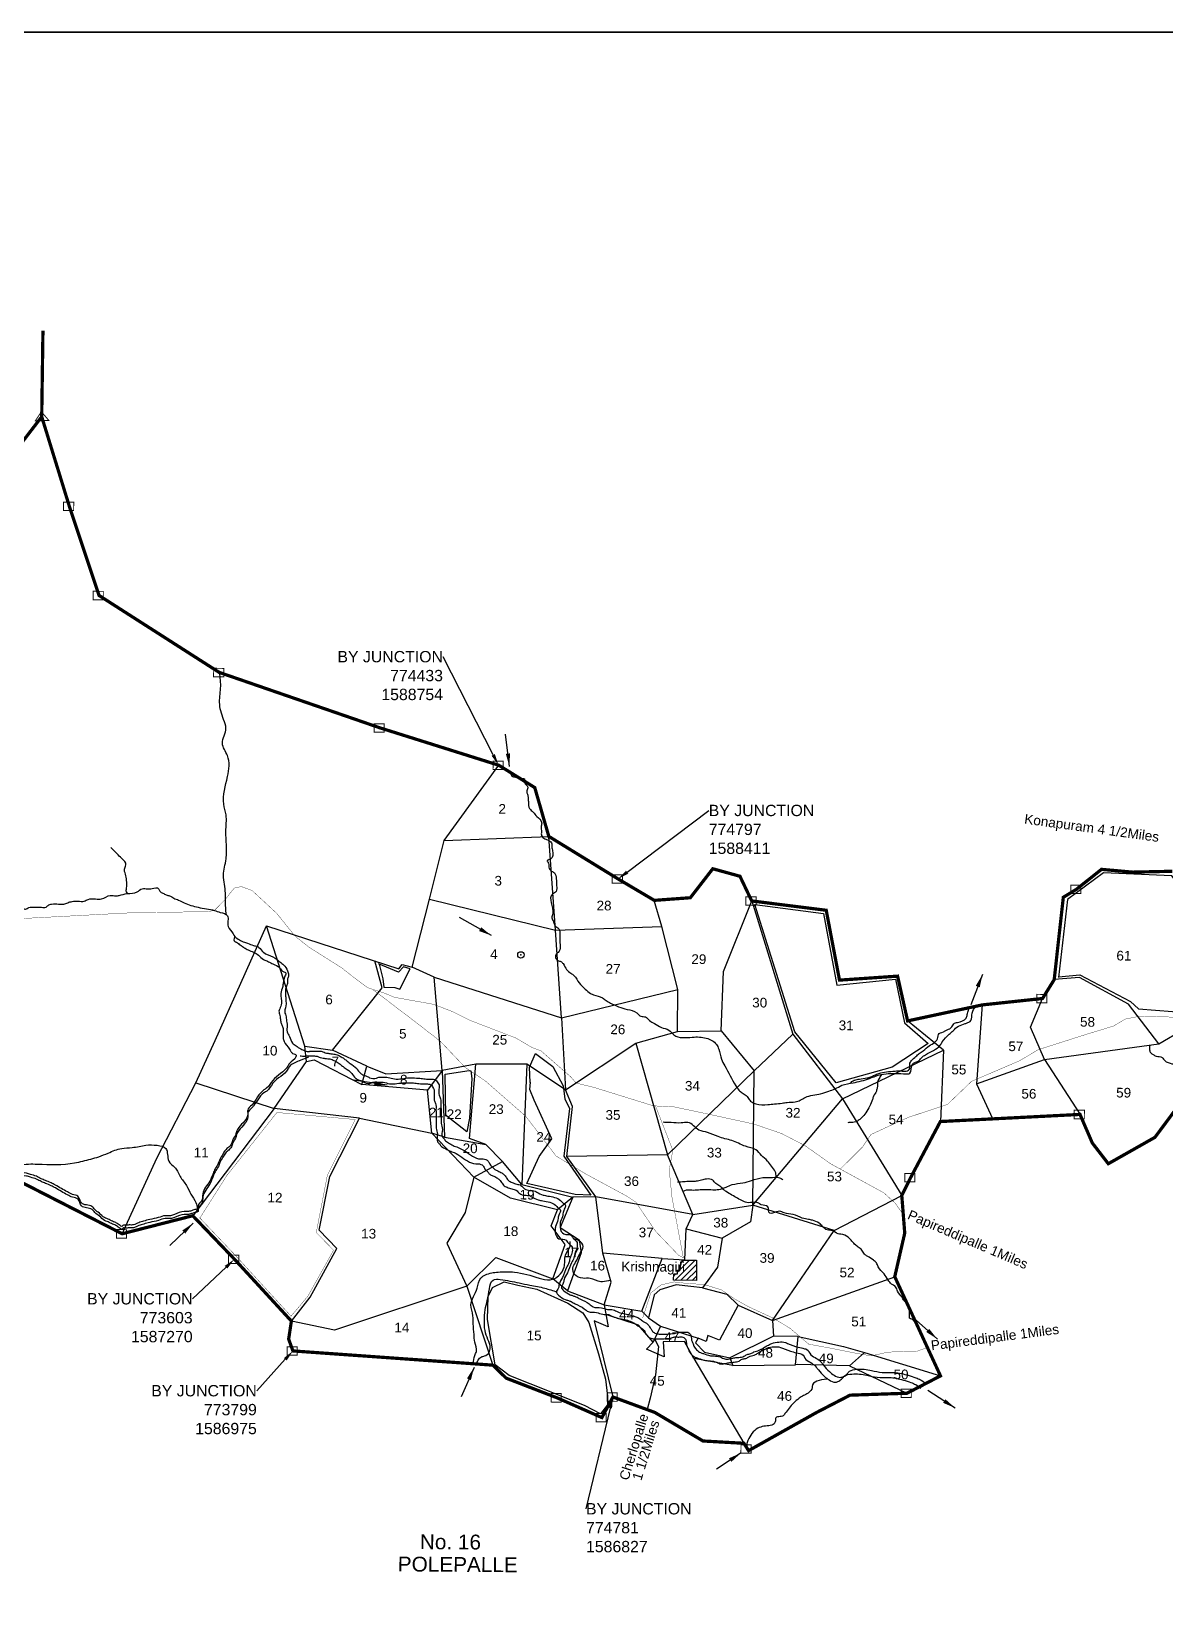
# Model space of a CAD drawing. Header units: feet. Extents: x 771226 to 784782, y 1581874 to 1591734.
# Drawn here: x 772991 to 776492, y 1586203 to 1591058 of the extents above; entities that cross this region are included whole.
import ezdxf
from ezdxf import colors
from ezdxf.entities.mleader import LeaderData, LeaderLine
from ezdxf.enums import TextEntityAlignment as Align
from ezdxf.math import Vec2, Vec3

# ---------------------------------------------------------------- set-up
doc = ezdxf.new("R2010")
doc.units = ezdxf.units.FT
doc.header["$LTSCALE"] = 15
doc.header["$MEASUREMENT"] = 0
doc.header["$PDMODE"] = 32
doc.header["$PDSIZE"] = 20
doc.linetypes.add('HIDDEN2', pattern=[0.1875, 0.125, -0.0625])
for name, color, linetype in [('CRDS STONES', 7, 'Continuous'), ('DIMENSION', 1, 'Continuous'), ('HILL', 17, 'Continuous'), ('PLOT', 7, 'Continuous'), ('PLOT NO', 7, 'Continuous'), ('ROADS', 6, 'Continuous'), ('TANKS-STREAM', 4, 'Continuous'), ('VILLAGE', 30, 'Continuous'), ('VILLAGE BOUNDRY', 5, 'HIDDEN2'), ('VILLAGE STONES', 240, 'Continuous')]:
    doc.layers.add(name, color=color, linetype=linetype)
doc.styles.get("Standard").update_dxf_attribs({"font": 'arial.ttf'})
doc.linetypes.add('DOTS', pattern='A,1e-06,-3,["●",Standard,S=3,R=0,X=-1.25,Y=-1.25],-3', length=6.000001)
doc.dimstyles.get("Standard").update_dxf_attribs({"dimtxt": 0.18, "dimasz": 40, "dimexe": 0.18, "dimexo": 0.0625, "dimgap": 0.09, "dimtad": 0, "dimtih": 1, "dimtoh": 1, "dimdec": 4, "dimzin": 0, "dimdsep": 46, "dimtxsty": 'Standard', "dimcen": 0.09, "dimadec": 0, "dimazin": 0, "dimtfac": 1, "dimtdec": 4, "dimtofl": 0, "dimtmove": 0, "dimatfit": 3, "dimfxl": 1, "dimtolj": 1, "dimtzin": 0, "dimarcsym": 0})

msp = doc.modelspace()

# ---------------------------------------------------------------- hatches: boundary and pattern name
at = {"layer": 'VILLAGE', "lineweight": -3}
h = msp.add_hatch(dxfattribs=at)
h.set_pattern_fill('ANSI31', color=256, scale=99.334855, angle=-0.3999)
h.set_pattern_definition([(44.6000939, (-5922.772, 16164.75), (-8.71854842, 8.84111117), [])])
h.paths.add_polyline_path([(774995.2, 1587239.5), (774993.5, 1587239.5), (774993.5, 1587234.7), (774985.3, 1587234.8), (774985.3, 1587223.3), (774974.5, 1587223.4), (774973.6, 1587203.9), (775044.1, 1587203.4), (775044.5, 1587265.5), (774999.8, 1587265.8), (774999.8, 1587260.6), (774995.3, 1587260.6)])

# ---------------------------------------------------------------- linework, layer by layer
msp.add_point((774502, 1588208))
at = {"layer": 'DIMENSION', "lineweight": -3}
msp.add_lwpolyline([(774914.8, 1587022.9), (774927, 1586999.3), (774917.4, 1586911.8), (774901.1, 1586840.1), (774892.2, 1586804.4)], dxfattribs=at)
at = {"layer": 'HILL', "lineweight": -3}
for points in [[(776162.4, 1588140.3), (776227.4, 1588146.2), (776384, 1588064.2), (776408.7, 1588041.2), (776619.1, 1588025.3), (776659.7, 1588156.1), (776535.4, 1588143.3), (776536.7, 1588342.5), (776541.2, 1588414.3), (776511.4, 1588452.2), (776300.7, 1588461.3), (776189.4, 1588379.2), (776162.1, 1588138.7)], [(775475.4, 1587813), (775347.4, 1587970.8), (775223.8, 1588363.7), (775436.2, 1588335.8), (775477.4, 1588114.9), (775658.2, 1588133.1), (775686, 1587998.5), (775759.4, 1587934.1), (775648.2, 1587861.2), (775475.4, 1587813)], [(774064.4, 1588179), (774075.4, 1588134.1), (774078.7, 1588108.7), (774112.3, 1588107.3), (774128.3, 1588102.3), (774159.9, 1588164.9), (774139.2, 1588170.9), (774124.2, 1588154.7), (774062.6, 1588180.2)], [(774531, 1587814), (774528.4, 1587861.5), (774546.5, 1587904.2), (774600.4, 1587863.4), (774632.1, 1587803.8), (774637.8, 1587763.9), (774651.9, 1587733.5), (774634.8, 1587587.1), (774717.9, 1587466.7), (774669.7, 1587468.9), (774520.6, 1587502), (774558.1, 1587585.5), (774597.9, 1587640.3), (774542.6, 1587760.1), (774529.6, 1587792.4), (774531.1, 1587815.5)], [(774270, 1587710), (774268.4, 1587840), (774342.5, 1587850.9), (774347.8, 1587850.2), (774350.1, 1587826.5), (774342.7, 1587704.1), (774334.6, 1587662), (774268.4, 1587714.1)], [(774465.7, 1586909.9), (774422.2, 1586943.2), (774398.6, 1587083), (774401.2, 1587153.8), (774414.2, 1587181.9), (774450, 1587198.6), (774492.6, 1587188.2), (774551.1, 1587176.7), (774646.8, 1587133.3), (774693.5, 1587103.2), (774711.9, 1587073.3), (774741.1, 1586976.6), (774763.4, 1586898.8), (774768.9, 1586845.9), (774768.8, 1586819.4), (774747.8, 1586791.8), (774697.9, 1586817.2), (774530.1, 1586883.8), (774465.8, 1586909.8)]]:
    msp.add_lwpolyline(points, dxfattribs=at)
at = {"layer": 'PLOT', "lineweight": -3}
for points in [[(773270.7, 1587347.3), (773377.9, 1587581), (773498.3, 1587813), (773557.5, 1587944.3), (773716.4, 1588297.4), (774124.6, 1588164.9), (774135.2, 1588178.3), (774165.9, 1588170.6), (774219.2, 1588380.4), (774265.3, 1588560.9), (774433.7, 1588793.4)], [(774219.2, 1588380.4), (774609.1, 1588283.9), (774588.1, 1588573.8)], [(774265.3, 1588560.9), (774588.1, 1588573.8)], [(774609.1, 1588283.9), (774937, 1588295.4), (774913.8, 1588376.4)], [(775120.8, 1587973.8), (775127, 1588156.6), (775214.6, 1588374.6)], [(775214.6, 1588374.6), (775341.1, 1587963.2)], [(773498.3, 1587813), (773739.8, 1587733.5), (773839.5, 1587879.3), (773834.6, 1587926.6), (773716.4, 1588297.4)], [(774234.4, 1588139.7), (774626.9, 1588014.1), (774609.1, 1588283.9)], [(774626.9, 1588014.1), (774986, 1588100.8), (774937, 1588295.4)], [(773834.6, 1587926.6), (773920.1, 1587913.9), (774073.1, 1588106.9), (774051.1, 1588189.4)], [(774259, 1587850.9), (774234.4, 1588139.7), (774165.9, 1588170.6)], [(776119, 1587885.1), (776471.7, 1587933.7), (776378.2, 1588056.5), (776226.6, 1588138.7), (776148.6, 1588131.7)], [(774985.8, 1587971.8), (774986, 1588100.8)], [(775908.5, 1587810.6), (776119, 1587885.1), (776075.5, 1587985.4), (776112.6, 1588073.5)], [(775926.5, 1588053.7), (775908.5, 1587810.6), (775958.6, 1587702.8)], [(774626.9, 1588014.1), (774639.5, 1587791.3), (774519.9, 1587870.4), (774363, 1587870.8)], [(775806.9, 1587914.2), (775696, 1588004.3)], [(776471.7, 1587933.7), (776625.6, 1588024.3), (776548, 1587763.6), (776716.2, 1587817.2), (776745.5, 1587874.7), (776981.5, 1587777.9), (776783, 1587639)], [(774639.5, 1587791.3), (774857.1, 1587936), (774954.6, 1587591)], [(774857.1, 1587936), (774985.8, 1587971.8), (775120.8, 1587973.8), (775221.9, 1587849.8)], [(775221.9, 1587849.8), (775341.1, 1587963.2), (775495.4, 1587763.5)], [(773839.5, 1587879.3), (773863.3, 1587884.5), (774011.1, 1587807.7), (774026.6, 1587864.7), (773920.1, 1587913.9)], [(775495.4, 1587763.5), (775806.9, 1587914.2), (775797.1, 1587693.7)], [(776119, 1587885.1), (776228.3, 1587715.7)], [(774026.6, 1587864.7), (774084.7, 1587841), (774259, 1587850.9), (774214, 1587790.2), (774011.1, 1587807.7)], [(774259, 1587850.9), (774265.9, 1587645.9), (774227.3, 1587657.5)], [(774265.9, 1587645.9), (774394, 1587622.4), (774343.1, 1587641.7), (774363, 1587870.8), (774259, 1587850.9)], [(774519.9, 1587870.4), (774505.1, 1587499.6), (774444.7, 1587570.2), (774394, 1587622.4)], [(775218.4, 1587435.6), (775221.9, 1587849.8), (774954.6, 1587591)], [(774003.4, 1587704), (774227.3, 1587657.5), (774214, 1587790.2)], [(774733.5, 1587461.4), (774644.1, 1587585.3), (774660.8, 1587740), (774639.5, 1587791.3)], [(775218.4, 1587435.6), (775495.4, 1587763.5), (775678, 1587465.5)], [(773739.8, 1587733.5), (773488.7, 1587403)], [(773793.2, 1587077.8), (773851.4, 1587152.1), (773933.1, 1587301.5), (773878.6, 1587358.2), (773912.4, 1587524.1), (774003.4, 1587704), (773739.8, 1587733.5)], [(774227.3, 1587657.5), (774356.8, 1587522.4), (774444.7, 1587570.2)], [(775032.7, 1587407.2), (774954.6, 1587591), (774644.1, 1587585.3)], [(774356.8, 1587522.4), (774330.3, 1587412.7), (774273.5, 1587318.7), (774334.5, 1587185.1), (773926.7, 1587050), (773793.2, 1587077.8)], [(774334.5, 1587185.1), (774424.6, 1587274.3), (774600.3, 1587208.1), (774639.1, 1587313.8), (774595.7, 1587371.8), (774614.9, 1587420.7), (774469.9, 1587457.3), (774363.7, 1587517.7), (774356.8, 1587522.4)], [(774505.1, 1587499.6), (774662.1, 1587460.7), (774614.9, 1587420.7)], [(774662.1, 1587460.7), (774623.4, 1587366.7), (774682, 1587328.6), (774687.9, 1587288.1), (774645.6, 1587171.4), (774600.3, 1587208.1)], [(774645.6, 1587171.4), (774759.2, 1587127.9), (774780.8, 1587198.4), (774755.4, 1587287.8), (774733.5, 1587461.4), (774662.1, 1587460.7)], [(775032.7, 1587407.2), (774733.5, 1587461.4)], [(775279.1, 1587079.9), (775468.7, 1587357.3), (775678, 1587465.5)], [(775012.7, 1587362.2), (775032.7, 1587407.2), (775218.4, 1587435.6)], [(775468.7, 1587357.3), (775218.4, 1587435.6), (775210.6, 1587384.6), (775123.1, 1587334.2)], [(774937.8, 1587270.7), (775008.4, 1587267), (775012.7, 1587362.2), (775123.1, 1587334.2), (775108.9, 1587243.9), (775063.1, 1587180.8), (775026.3, 1587185), (774981.8, 1587189.7), (774930.4, 1587174.1), (774913.5, 1587159), (774896.2, 1587087.5)], [(774875.5, 1587108.5), (774937.8, 1587270.7), (774755.4, 1587287.8)], [(775279.1, 1587079.9), (775656.3, 1587214.8)], [(774334.5, 1587185.1), (774415.1, 1586941.8)], [(775063.1, 1587180.8), (775137.5, 1587160.5), (775172.3, 1587127.4), (775115.3, 1587018.9), (775079.4, 1587032.8), (775074.2, 1587015), (775048.9, 1587024.6)], [(774759.2, 1587127.9), (774771.5, 1587060.3), (774728.3, 1587079), (774786, 1586843.5)], [(774759.2, 1587127.9), (774875.5, 1587108.5), (774896.2, 1587087.5), (774933.4, 1587062.3), (774910, 1587012.7), (774864.6, 1587065.6), (774764.5, 1587097.8)], [(775172.3, 1587127.4), (775279.1, 1587079.9), (775281.6, 1587030.8), (775147.3, 1586964.5)], [(774933.4, 1587062.3), (775048.9, 1587024.6), (775040.6, 1587010.6), (775068.9, 1586981.9), (775147.3, 1586964.5), (775156.3, 1586940.4), (775036.4, 1586962.7), (775007.2, 1587015.3), (774941.3, 1587013.7), (774943.8, 1586967.6), (774889.8, 1586990.8), (774910, 1587012.7)], [(775156.3, 1586940.4), (775349.8, 1586942.3), (775358.3, 1587030.1), (775281.6, 1587030.8)], [(775358.3, 1587030.1), (775497.8, 1586999.7), (775562.6, 1586980.6), (775516.5, 1586940.1), (775357.4, 1586943.5), (775349.8, 1586942.3)], [(775036.4, 1586962.7), (775190.4, 1586700.6)], [(775562.6, 1586980.6), (775797.5, 1586908.7)], [(775516.5, 1586940.1), (775694.1, 1586855.1)]]:
    msp.add_lwpolyline(points, dxfattribs=at)
at = {"layer": 'ROADS', "linetype": 'HIDDEN2', "lineweight": -3, "ltscale": 10, "const_width": 1}
for points in [[(772931, 1588318.7), (773308.7, 1588338.6), (773524.5, 1588341.3), (773554.9, 1588344.5), (773589.4, 1588379.8), (773616.5, 1588414.2), (773638.9, 1588418.9), (773672.2, 1588406.5), (773747.6, 1588336.6), (773804.7, 1588265.9), (773847.8, 1588231.7), (773949.9, 1588167.3), (773966.8, 1588153.5), (774027.9, 1588107.2), (774081.6, 1588089.6), (774111.2, 1588077.2), (774232.5, 1588055.5), (774291.7, 1588032.7), (774344, 1588006.3), (774486, 1587951.7), (774535.4, 1587922.7), (774564, 1587911.9), (774656, 1587831.4), (774672.3, 1587812.5), (774728.2, 1587798.9), (774910.6, 1587742.3), (774976.9, 1587738.6), (775093.5, 1587713.8), (775220.9, 1587686.1), (775306.4, 1587656.9), (775379.7, 1587619), (775458.9, 1587562.9), (775622.7, 1587473.6), (775657.5, 1587441.9), (775681.3, 1587408.5)], [(773511, 1587396.4), (773594.2, 1587527.5), (773748.5, 1587721.7), (773990.5, 1587699.9), (773904.2, 1587527.5), (773870.1, 1587351.1), (773923.5, 1587296.5), (773844.2, 1587154.7), (773792.2, 1587092.9), (773617.5, 1587283.6), (773509.5, 1587397.2)], [(774878, 1587087.1), (774902.9, 1587164.3), (774934.2, 1587189.2), (774974.5, 1587198.7), (775023.1, 1587193.1), (775065.6, 1587191.3), (775121, 1587174.2), (775162.5, 1587145.8), (775203.4, 1587122.8), (775281.4, 1587086.6), (775333.6, 1587055.1), (775390.6, 1587006.6), (775463.4, 1586993.2), (775530.1, 1586979.8), (775583.2, 1586970.3), (775635.7, 1586982.1), (775724.6, 1586984.5), (775761.2, 1586997.9)]]:
    msp.add_lwpolyline(points, dxfattribs=at)
at = {"layer": 'ROADS', "linetype": 'DOTS', "lineweight": -3, "ltscale": 0.5, "const_width": 1}
for points in [[(774046.7, 1588099.6), (774172.3, 1588004.1), (774253.4, 1587941.4), (774329.8, 1587860.8), (774392.6, 1587818.7), (774517, 1587709.8), (774610.2, 1587587.5), (774701.5, 1587532.3), (774829.1, 1587463.3), (774856.8, 1587444.9), (774918.1, 1587354.7), (774988.4, 1587281.4), (775003.5, 1587273.1), (774968.2, 1587461.5), (774959.9, 1587544.4), (774971, 1587604.9), (774917.6, 1587741.7)], [(775488.6, 1587547.3), (775557, 1587615.5), (775583, 1587653.8), (775697.1, 1587706.2), (775779.1, 1587733.4), (775819.5, 1587746.9), (775893.4, 1587817.8), (776042.5, 1587881.8), (776098.7, 1587915.3), (776251.5, 1587964.1), (776331.5, 1587988.3), (776368.4, 1588010), (776412.4, 1588018.9), (776592.2, 1588013.9), (776644.5, 1588013.6), (776694.3, 1588048.1), (776718.6, 1588056.3), (776910.2, 1588034.8), (776960.6, 1588024.4), (777054.3, 1588046.7), (777110.4, 1588070.1), (777179.3, 1588086.1), (777218.9, 1588110.6)]]:
    msp.add_lwpolyline(points, dxfattribs=at)
at = {"layer": 'TANKS-STREAM', "lineweight": -3}
for points in [[(773592.4, 1588332), (773589.5, 1588376.4), (773589.7, 1588398.6), (773583.7, 1588453.6), (773591.5, 1588504.3), (773592.8, 1588547.6), (773591, 1588588.9), (773591.4, 1588640.7), (773584.2, 1588673.5), (773596.4, 1588758.7), (773595.8, 1588823.2), (773580.2, 1588861.4), (773591.1, 1588907.9), (773583.8, 1588934.3), (773571.5, 1588988.3), (773575, 1589038), (773570.1, 1589085.6)], [(774470.5, 1588769), (774473.7, 1588760), (774485.5, 1588757.1), (774495.3, 1588753), (774512.8, 1588751.2), (774513.2, 1588740.6), (774523.3, 1588726.3), (774519.9, 1588714.9), (774523.1, 1588701), (774524.6, 1588690.4), (774525, 1588679), (774528.9, 1588659.8), (774539.4, 1588649.1), (774551.6, 1588635.2), (774565.8, 1588618.1), (774564.9, 1588605), (774565.2, 1588587.5), (774565.5, 1588576.1), (774591.5, 1588558.8), (774596.4, 1588553.9), (774597.9, 1588538.8), (774600.6, 1588524.1), (774599.7, 1588512.3), (774589.5, 1588502.2), (774583.3, 1588499.3), (774586.9, 1588491.6), (774589.3, 1588475), (774599, 1588465.2), (774602.3, 1588463.9), (774610.3, 1588448), (774611.8, 1588428.4), (774612.5, 1588412.9), (774610.9, 1588404), (774599.4, 1588395.5), (774600.2, 1588335.3), (774597.6, 1588322.3), (774602.5, 1588309.6), (774606.9, 1588299), (774619, 1588288.3), (774621.8, 1588269.1), (774622.5, 1588251.2), (774622.8, 1588240.2), (774620.2, 1588219.1), (774609.1, 1588206.5), (774609.1, 1588200.4), (774616.3, 1588190.6), (774625.3, 1588187.6), (774632.2, 1588181.1), (774643.1, 1588162.7), (774656.1, 1588151.6), (774665.4, 1588144.6), (774682, 1588121.6), (774700.2, 1588102.7), (774716.8, 1588088.8), (774726.6, 1588085), (774753.5, 1588075.1), (774765.2, 1588067.2), (774778.7, 1588059.4), (774830, 1588040), (774859.8, 1588028.8), (774872.7, 1588018.5), (774886.6, 1588016.4), (774899.2, 1588005.3), (774914.2, 1587996.7), (774935.8, 1587984.3), (774959, 1587975.6), (774974.4, 1587961.2), (775030.9, 1587954.1), (775074.1, 1587951.3), (775105.8, 1587931.5), (775112.7, 1587917.6), (775121.4, 1587885.8), (775131.1, 1587866.1), (775165.4, 1587804.4), (775175.1, 1587790.9), (775185.2, 1587781.9), (775197.4, 1587774), (775207.1, 1587761.7), (775216, 1587753.1), (775227, 1587748.5), (775264.2, 1587746.2), (775285, 1587748.1), (775308.7, 1587750.4), (775323.8, 1587752.8), (775348.7, 1587754.2), (775364.6, 1587759.8), (775379.8, 1587768.3), (775427.5, 1587779.1), (775452.9, 1587787.5), (775471.7, 1587794.7), (775493, 1587805.6), (775527.7, 1587813.5), (775578, 1587826.6), (775597.3, 1587833.8), (775630, 1587841.3), (775654, 1587841.9), (775683.4, 1587841.3), (775703, 1587843.2), (775709.9, 1587869.5), (775731.7, 1587882.4), (775740.3, 1587891.7), (775751, 1587899.7), (775776.4, 1587913.4), (775796.9, 1587929.2), (775803.1, 1587939.3), (775824.5, 1587963.2), (775836.4, 1587974.1), (775852.8, 1587987.9), (775873.7, 1587995.9), (775878.2, 1587997.5), (775891.3, 1588005.4), (775895.2, 1588028.6), (775906.3, 1588048.5)], [(773288.7, 1588396.9), (773284, 1588402.8), (773284.1, 1588414), (773284.3, 1588438), (773280.9, 1588457.5), (773277.5, 1588472.7), (773282.3, 1588485.6), (773269.5, 1588505.7), (773254.9, 1588520.5), (773235.6, 1588539.4)], [(772594.7, 1588288.3), (772604.4, 1588293.2), (772610.7, 1588293.2), (772631, 1588296.4), (772638.3, 1588299.6), (772641, 1588300.3), (772664.3, 1588300.1), (772670.6, 1588301.1), (772683.3, 1588306.3), (772693.3, 1588308.6), (772709.9, 1588309.8), (772730.8, 1588310.6), (772739.2, 1588313.9), (772747.2, 1588318.1), (772759.5, 1588320.4), (772780.1, 1588317.6), (772789.4, 1588318.5), (772801.4, 1588325.1), (772818.4, 1588328.6), (772836.3, 1588330.1), (772848.3, 1588335.4), (772866.3, 1588341.9), (772884.9, 1588342.1), (772909.5, 1588343.2), (772926.2, 1588352.2), (772968.4, 1588349.9), (772972, 1588349.6), (772983, 1588354.5), (772997, 1588355.4), (773021.6, 1588355.2), (773035.6, 1588355.8), (773042.2, 1588360.7), (773052.9, 1588364.9), (773074.5, 1588364.8), (773090.5, 1588364.7), (773103.1, 1588369.2), (773116.1, 1588373.1), (773134.1, 1588374), (773153.7, 1588373.9), (773165.7, 1588379.4), (773188.3, 1588380.9), (773206.9, 1588380.8), (773233.9, 1588391.6), (773251.5, 1588390.1), (773261.8, 1588391.7), (773286.1, 1588397.2), (773317.3, 1588402.7), (773332.4, 1588412.5), (773349.3, 1588411.8), (773363.3, 1588412.7), (773382.9, 1588412.5), (773386.8, 1588404.5), (773396.4, 1588398.8), (773406.7, 1588393.1), (773417, 1588390.4), (773430.2, 1588383), (773445.1, 1588377.2), (773461.7, 1588369.2), (773505.5, 1588354.9), (773555.7, 1588345.1), (773573.6, 1588339.3), (773595.5, 1588328.9), (773597.6, 1588296.2), (773613.7, 1588273.1), (773615.7, 1588268.8), (773628.6, 1588257.1), (773644.8, 1588248.4), (773658.1, 1588244.3), (773676, 1588237.2), (773689.2, 1588233.8), (773703.4, 1588219.7), (773707.1, 1588216.1), (773736.2, 1588201.6), (773760.7, 1588184.5), (773772.9, 1588173.8), (773783.2, 1588152.8), (773784.1, 1588141.9), (773782.1, 1588136.6), (773781.7, 1588124.6), (773779.3, 1588114.7), (773776.6, 1588107.4), (773774.8, 1588098.1), (773774.8, 1588087.8), (773776, 1588074.5), (773776.2, 1588063.9), (773777.2, 1588056.9), (773772.7, 1588032.2), (773776.9, 1588017.2), (773777.8, 1588008.6), (773780, 1587990), (773779.9, 1587971.1), (773787.5, 1587956.1), (773796.3, 1587935.9), (773807.9, 1587927.2), (773814.5, 1587922.5), (773822.4, 1587917.8), (773834.4, 1587912.4)], [(773617.4, 1588263.6), (773618.5, 1588249.1), (773620.9, 1588248.5), (773632.3, 1588240.6), (773637.7, 1588236.9), (773647.3, 1588230.2), (773659.3, 1588223.5), (773691.2, 1588207), (773695.3, 1588202.8), (773711.5, 1588191.9), (773722.4, 1588187), (773736.2, 1588180.2), (773756.6, 1588168.1), (773770.4, 1588155.9), (773774.6, 1588154.1), (773773.3, 1588142), (773767.7, 1588121), (773766.4, 1588110.2), (773760.3, 1588089.2), (773762.6, 1588058.6), (773757.1, 1588041.8), (773755.2, 1588037.6), (773756.9, 1588024.9), (773758.7, 1588016.5), (773760.4, 1588002), (773763.9, 1587992.4), (773767.5, 1587980.9), (773768, 1587967), (773767.9, 1587958), (773768.4, 1587946.6), (773782.8, 1587923.6), (773791.1, 1587910.3), (773797.1, 1587904.2), (773807.9, 1587898.7), (773807.3, 1587893.9), (773787.2, 1587873), (773782.3, 1587864.6), (773735.6, 1587820.6), (773716.7, 1587796.7), (773708.3, 1587791.3), (773670.6, 1587744.6), (773658.4, 1587729.1), (773658.3, 1587717), (773630.8, 1587675.3), (773623.5, 1587661.5), (773622.2, 1587655.5), (773612.5, 1587637.5), (773607.5, 1587624.3), (773599.6, 1587614.7), (773589.3, 1587605.2), (773581.4, 1587592.6), (773572.2, 1587576.4), (773567.3, 1587563.8), (773557.6, 1587547.6), (773551.5, 1587533.8), (773541, 1587509.8), (773519.6, 1587470.4), (773515.3, 1587448.1), (773504.9, 1587433.7), (773504.8, 1587425.3), (773494.6, 1587421.8), (773484.3, 1587418.2), (773472.2, 1587415.9), (773462, 1587416), (773432.4, 1587406.6), (773419.7, 1587403), (773403.4, 1587403.1), (773382.3, 1587397.3), (773355.7, 1587391.4), (773337, 1587386.1), (773321.9, 1587381.4), (773306.2, 1587374.9), (773292.3, 1587374.4), (773279, 1587373.9), (773272.4, 1587372.8), (773271.2, 1587370.4), (773261.5, 1587374.6), (773250.7, 1587381.9), (773237.5, 1587387.4), (773223.7, 1587394.2), (773215.9, 1587397.2), (773200.3, 1587410.6), (773185.9, 1587422.1), (773177.5, 1587431.2), (773144.7, 1587442.3), (773134, 1587462.9), (773117.2, 1587469), (773101.6, 1587476.3), (773083, 1587486.7), (773064.4, 1587497.7), (773051.1, 1587504.4), (773033.7, 1587511.7), (773020.5, 1587517.2), (773006.1, 1587524.6), (772987.4, 1587530.7), (772975.4, 1587534.4), (772947.1, 1587537.6), (772936.9, 1587545.5), (772926, 1587548), (772906.8, 1587546.9), (772895.9, 1587546.4), (772891, 1587538.6)], [(775519, 1587811.7), (775523.8, 1587817.1), (775533, 1587821.8), (775547.2, 1587825), (775570.3, 1587828.5), (775582.7, 1587831.7), (775593.3, 1587836.7), (775607.3, 1587842.4), (775630.7, 1587847.4), (775657.4, 1587849.4), (775675.3, 1587850), (775691.7, 1587849.5), (775702.7, 1587857.1), (775702.8, 1587870.2), (775708, 1587882.2), (775721.6, 1587894.6), (775731.9, 1587903.6), (775744.4, 1587911.9), (775762.8, 1587927.8), (775779.8, 1587938.2), (775789.4, 1587953.4), (775791.3, 1587962.2), (775806.3, 1587970.8), (775814.4, 1587975.2), (775829.8, 1587982.7), (775838.6, 1587995.4), (775850, 1587999.7), (775876.4, 1588013), (775880.1, 1588024.3), (775883.5, 1588037.4), (775885.4, 1588048.4)], [(776443.9, 1587928.6), (776442.9, 1587914.6), (776446.6, 1587906.2), (776454, 1587900.5), (776463.3, 1587895.8), (776482, 1587891), (776489.9, 1587882), (776512.3, 1587872.1), (776522.1, 1587869.2), (776554.5, 1587870.4), (776568.5, 1587871.7), (776589.1, 1587868.3), (776608.2, 1587856.9), (776639, 1587850.1), (776647, 1587847.8), (776665.2, 1587838.7), (776681, 1587832.1), (776707.3, 1587831.9), (776733, 1587827), (776762.3, 1587834.6), (776783.9, 1587845.2), (776792.4, 1587849.9), (776822.9, 1587857.1), (776857.4, 1587839.6), (776872.3, 1587832.9), (776888.7, 1587825.8), (776899.3, 1587808.4), (776900.7, 1587802.3), (776901.6, 1587800), (776907.7, 1587802.8), (776911.5, 1587808.4), (776914.3, 1587810.7), (776930.2, 1587805.4), (776946.5, 1587802), (776960.1, 1587799.6), (776964.3, 1587795.8), (776979.7, 1587793.4), (776985.3, 1587793.3), (776999.3, 1587787.2), (777009.6, 1587781.5), (777018.4, 1587771.1), (777029.2, 1587770.6), (777039, 1587770.5), (777048.9, 1587773.7), (777055.4, 1587778.4), (777062.5, 1587785.8), (777075.7, 1587792.7), (777086, 1587798.2), (777094, 1587803.8), (777097.3, 1587809.4), (777093.2, 1587824.8), (777086.8, 1587841.7), (777090.6, 1587857.1), (777100.5, 1587868.7), (777120.8, 1587883.6), (777140.4, 1587885.3), (777163.3, 1587897.6), (777185.4, 1587909.1), (777198.5, 1587918.4), (777205.2, 1587930), (777210.4, 1587944.9), (777219.4, 1587958.4)], [(773820.2, 1587896.8), (773834.1, 1587895.4), (773836.8, 1587895.9), (773843.4, 1587896.1), (773854.1, 1587896.3), (773865.1, 1587896.2), (773875.1, 1587894.4), (773882.4, 1587891.2), (773891.2, 1587889.7), (773902.1, 1587887.9), (773915.5, 1587886.1), (773922.3, 1587883.6), (773931.6, 1587878.9), (773943.5, 1587870.8), (773953.2, 1587863.2), (773959.7, 1587858.3), (773979.6, 1587842.3), (773991.1, 1587827.9), (774000.3, 1587822.5), (774010, 1587819), (774019.3, 1587814.3), (774040.5, 1587812.9), (774045.1, 1587814.9), (774059.3, 1587815.7), (774076.8, 1587815.1), (774096, 1587810.6), (774142.3, 1587813.6), (774146.7, 1587813.6), (774170.4, 1587812.8), (774187.2, 1587810.8), (774204.1, 1587810.1), (774213.4, 1587810), (774226.5, 1587804.9), (774230.2, 1587798.7), (774233.9, 1587791.8), (774233.8, 1587779.3), (774233.7, 1587770), (774234.3, 1587760), (774238.6, 1587749.4), (774239.8, 1587740.1), (774239.7, 1587730.7), (774240.7, 1587702.7), (774240.7, 1587694.6), (774240.6, 1587685.2), (774240.5, 1587673.4), (774244.1, 1587654.7), (774244.5, 1587631.4), (774250.3, 1587624.6), (774254, 1587619.3), (774266.3, 1587611.2), (774281.1, 1587603.4), (774289.1, 1587600.6), (774313.4, 1587588), (774362.5, 1587563.5), (774370.4, 1587563.5), (774385.2, 1587556.9), (774391, 1587547), (774399.9, 1587538.1), (774405.7, 1587531.1), (774415.6, 1587526.6), (774427.4, 1587520.1), (774435.8, 1587513.6), (774443.6, 1587503.2), (774448, 1587497.3), (774459.3, 1587490.8), (774474.1, 1587485.7), (774486.9, 1587481.7), (774498.2, 1587471.3), (774514, 1587466.2), (774530.3, 1587464.1), (774535.7, 1587461.1), (774555.4, 1587452.1), (774569.7, 1587449), (774608.8, 1587435.3), (774617.2, 1587426.9), (774623.5, 1587421.9), (774622, 1587411.5), (774617, 1587398.2), (774616.4, 1587390.3), (774608.9, 1587370.1), (774608.2, 1587364.2), (774608.1, 1587356.2), (774608.1, 1587351.6), (774619.5, 1587331.9), (774641.4, 1587327.9), (774646.2, 1587321.6), (774651.7, 1587315.7), (774660, 1587305.9), (774660.6, 1587300.7), (774660.6, 1587292), (774654.6, 1587275.4), (774650.3, 1587258), (774642.9, 1587243.1), (774630.5, 1587212.4), (774619.9, 1587191), (774617.7, 1587180.2), (774611.7, 1587166.7), (774618.3, 1587158), (774639, 1587144.3), (774648.4, 1587141.1), (774656.7, 1587137.9), (774669.2, 1587131.2), (774697.7, 1587116.1), (774709.5, 1587107.1), (774735.3, 1587104.5), (774754.6, 1587098.9), (774772, 1587097.8), (774785.8, 1587091.7), (774803.6, 1587086.1), (774822.4, 1587082.5), (774838.8, 1587077.5), (774850.6, 1587072.4), (774862.5, 1587063.4), (774870.9, 1587058.4), (774882.2, 1587048.9), (774886.1, 1587042), (774891.5, 1587033.5), (774900.4, 1587026), (774913.8, 1587023), (774925.2, 1587022.9), (774973.1, 1587027.7), (774977.1, 1587028.7), (774990, 1587028.6), (775001.9, 1587028.5), (775008.3, 1587024), (775012.7, 1587013.6), (775013.6, 1587004.7), (775017.5, 1586994.7), (775020.9, 1586985.8), (775028.8, 1586974.3), (775041.1, 1586965.8), (775050.5, 1586962.8), (775071.8, 1586956.2), (775087.2, 1586955.1), (775106.5, 1586950.5), (775119.4, 1586945.5), (775134.7, 1586947.3), (775147.2, 1586949.7), (775160.1, 1586951.1), (775175.5, 1586954.5), (775184.9, 1586959.9), (775196.8, 1586962.8), (775205.8, 1586967.7), (775222.2, 1586973), (775231.2, 1586977.4), (775241.1, 1586983.8), (775254.6, 1586990.6), (775261.5, 1586994), (775283.4, 1586998.3), (775303.7, 1586996.7), (775309.7, 1586994.2), (775342.6, 1586982.4), (775362.9, 1586977.8), (775369.3, 1586975.8), (775382.1, 1586959.4), (775399.9, 1586947.9), (775413.7, 1586935.9), (775420.6, 1586927.4), (775439.3, 1586907), (775453.6, 1586896), (775473.4, 1586889.4), (775483.3, 1586892.3), (775494.3, 1586900.6), (775501.3, 1586908), (775523.6, 1586914.3), (775547, 1586914.1), (775569.8, 1586910.5), (775601.9, 1586904.3), (775639.8, 1586904), (775682.9, 1586895.8), (775706.2, 1586888.2), (775721, 1586881.6), (775736.8, 1586870.6)], [(773835.5, 1587911.5), (773849.3, 1587910.2), (773852, 1587910.7), (773858.6, 1587910.9), (773869.4, 1587911), (773880.3, 1587911), (773890.3, 1587909.2), (773897.6, 1587906), (773906.4, 1587904.4), (773917.3, 1587902.7), (773930.7, 1587900.9), (773937.5, 1587898.4), (773946.8, 1587893.7), (773958.7, 1587885.6), (773968.4, 1587877.9), (773974.9, 1587873), (773994.8, 1587857.1), (774006.3, 1587842.7), (774015.5, 1587837.2), (774025.2, 1587833.8), (774034.5, 1587829.1), (774055.7, 1587827.7), (774060.3, 1587829.6), (774074.5, 1587830.5), (774092, 1587829.9), (774111.3, 1587825.4), (774157.6, 1587828.4), (774161.9, 1587828.3), (774185.6, 1587827.6), (774202.5, 1587825.6), (774219.3, 1587824.8), (774228.6, 1587824.8), (774241.7, 1587819.7), (774245.4, 1587813.4), (774249.1, 1587806.6), (774249, 1587794.1), (774248.9, 1587784.8), (774249.5, 1587774.8), (774253.8, 1587764.2), (774255, 1587754.8), (774254.9, 1587745.5), (774256, 1587717.4), (774255.9, 1587709.3), (774255.8, 1587700), (774255.8, 1587688.2), (774259.4, 1587669.4), (774259.7, 1587646.2), (774265.5, 1587639.3), (774269.2, 1587634.1), (774281.5, 1587626), (774296.3, 1587618.1), (774304.3, 1587615.3), (774328.6, 1587602.8), (774377.7, 1587578.3), (774385.6, 1587578.2), (774400.4, 1587571.7), (774406.3, 1587561.8), (774415.1, 1587552.8), (774421, 1587545.9), (774430.8, 1587541.4), (774442.6, 1587534.9), (774451, 1587528.4), (774458.8, 1587518), (774463.2, 1587512), (774474.5, 1587505.5), (774489.3, 1587500.5), (774502.2, 1587496.5), (774513.4, 1587486), (774529.2, 1587481), (774545.5, 1587478.9), (774550.9, 1587475.9), (774570.6, 1587466.9), (774584.9, 1587463.8), (774624, 1587450.1), (774632.4, 1587441.6), (774638.8, 1587436.6), (774637.2, 1587426.3), (774632.2, 1587413), (774631.6, 1587405.1), (774624.1, 1587384.8), (774623.4, 1587378.9), (774623.3, 1587370.9), (774623.3, 1587366.4), (774634.7, 1587346.6), (774656.6, 1587342.7), (774661.4, 1587336.4), (774666.9, 1587330.4), (774675.2, 1587320.6), (774675.9, 1587315.4), (774675.8, 1587306.7), (774669.8, 1587290.1), (774665.5, 1587272.8), (774658.1, 1587257.9), (774645.7, 1587227.2), (774635.1, 1587205.7), (774632.9, 1587195), (774626.9, 1587181.4), (774633.5, 1587172.7), (774654.3, 1587159), (774663.6, 1587155.8), (774672, 1587152.7), (774684.4, 1587146), (774712.9, 1587130.9), (774724.7, 1587121.9), (774750.5, 1587119.2), (774769.8, 1587113.6), (774787.2, 1587112.5), (774801, 1587106.5), (774818.8, 1587100.9), (774837.7, 1587097.3), (774854, 1587092.2), (774865.9, 1587087.2), (774877.7, 1587078.2), (774886.1, 1587073.2), (774897.4, 1587063.7), (774901.4, 1587056.7), (774906.8, 1587048.3), (774915.6, 1587040.8), (774929, 1587037.7), (774940.4, 1587037.6), (774988.3, 1587042.5), (774992.3, 1587043.5), (775005.2, 1587043.4), (775017.1, 1587043.3), (775023.5, 1587038.8), (775027.9, 1587028.3), (775028.8, 1587019.4), (775032.7, 1587009.5), (775036.2, 1587000.5), (775044, 1586989.1), (775056.4, 1586980.6), (775065.8, 1586977.5), (775087, 1586971), (775102.4, 1586969.9), (775121.7, 1586965.3), (775134.6, 1586960.2), (775150, 1586962.1), (775162.4, 1586964.5), (775175.3, 1586965.9), (775190.7, 1586969.2), (775200.2, 1586974.6), (775212.1, 1586977.5), (775221, 1586982.4), (775237.4, 1586987.7), (775246.4, 1586992.1), (775256.4, 1586998.5), (775269.8, 1587005.4), (775276.8, 1587008.8), (775298.6, 1587013.1), (775319, 1587011.5), (775324.9, 1587008.9), (775357.8, 1586997.2), (775378.1, 1586992.6), (775384.6, 1586990.6), (775397.3, 1586974.1), (775415.1, 1586962.6), (775428.9, 1586950.6), (775435.8, 1586942.2), (775454.5, 1586921.7), (775468.8, 1586910.7), (775488.6, 1586904.1), (775498.5, 1586907), (775509.5, 1586915.4), (775516.5, 1586922.8), (775538.9, 1586929), (775562.2, 1586928.9), (775585, 1586925.3), (775617.2, 1586919.1), (775655, 1586918.7), (775698.1, 1586910.5), (775721.4, 1586902.9), (775736.2, 1586896.4), (775752, 1586885.4)], [(775614.9, 1587838.7), (775608.1, 1587826.8), (775603.3, 1587814.9), (775603.2, 1587809.1), (775602.1, 1587798.7), (775599.5, 1587787.8), (775591, 1587771.8), (775587.3, 1587761.4), (775579.3, 1587741.7), (775566.7, 1587720.4), (775554.1, 1587705.4), (775546.2, 1587698.7), (775535.8, 1587692.5), (775517, 1587690.6), (775511.2, 1587690.1)], [(775290.1, 1587522.8), (775287.4, 1587539.5), (775275.4, 1587555.7), (775263.4, 1587571.9), (775244.6, 1587589.3), (775227.4, 1587606.6), (775195.3, 1587617.2), (775174, 1587626.5), (775153.4, 1587634.7), (775110.9, 1587647.1), (775078.2, 1587660), (775051.8, 1587667.6), (775017.4, 1587690.8), (774996.7, 1587689.3), (774966.2, 1587690.6), (774950.1, 1587690.7), (774941.4, 1587691.9)], [(772903.3, 1587546.9), (772927, 1587556.9), (772929.8, 1587560.1), (772951, 1587560.9), (772981.6, 1587562.5), (773009.3, 1587562.3), (773123.8, 1587566.2), (773149.3, 1587571.6), (773198.8, 1587585.1), (773227.6, 1587596.4), (773269.3, 1587610.9), (773301.7, 1587613.5), (773343.8, 1587620.6), (773379, 1587620.3), (773405.2, 1587610.9), (773414.8, 1587571.4), (773432.7, 1587552.4), (773441.9, 1587540.7), (773449.6, 1587524.5), (773469.3, 1587496.2), (773483, 1587469.3), (773498.1, 1587443.8), (773503.5, 1587423.9)], [(775715.4, 1587077.9), (775708.7, 1587083.9), (775701.9, 1587086.6), (775701.9, 1587093.9), (775701.5, 1587104.8), (775702.5, 1587113.8), (775696.2, 1587128.4), (775684.5, 1587141.2), (775678.7, 1587151.2), (775665.2, 1587169.9), (775658.9, 1587184), (775646.7, 1587191.8), (775635.9, 1587204.6), (775623.3, 1587223.3), (775605.1, 1587245.1), (775599.7, 1587257.8), (775590.3, 1587266), (775573.1, 1587277.5), (775564.9, 1587282.1), (775556.9, 1587293.9), (775546.5, 1587304.4), (775535.6, 1587312.2), (775512.2, 1587336.4), (775490, 1587345.7), (775481.8, 1587346.6), (775461.9, 1587357.2), (775447.9, 1587359.1), (775433.4, 1587370.1), (775423, 1587379.7), (775402.2, 1587388.9), (775389.9, 1587391.7), (775370.9, 1587395.9), (775342.4, 1587407), (775314.7, 1587411.8), (775301.6, 1587416.8), (775279.3, 1587410.6), (775270.6, 1587410.7), (775264.2, 1587430.5), (775244.3, 1587436.6), (775233.8, 1587443), (775203.4, 1587443.2), (775188.5, 1587447.9), (775153.6, 1587466.7), (775136, 1587477.7), (775127.9, 1587484.1), (775116.6, 1587494.6), (775103.5, 1587502.9), (775094.4, 1587512.5), (775074.9, 1587516.2), (775059.5, 1587512.3), (775042.7, 1587509.2), (775030.4, 1587508.4), (775009.5, 1587508.1), (774991.8, 1587506.8), (774985.9, 1587506.9)], [(775004.7, 1587478.6), (775008.4, 1587481.3), (775029.3, 1587482.5), (775050.6, 1587483.3), (775070.6, 1587483.6), (775094.2, 1587483.4), (775112.9, 1587484.2), (775135.6, 1587491.3), (775154.3, 1587498.9), (775187.5, 1587504.6), (775213.9, 1587511.6), (775248.5, 1587520.5), (775270.7, 1587520.8), (775300.2, 1587520.1), (775311.1, 1587514.1)], [(774355.9, 1586946.4), (774359.2, 1586971.4), (774364.5, 1586983.9), (774359.5, 1587013.1), (774357.6, 1587036), (774354.7, 1587069.3), (774353.8, 1587094.3), (774347.8, 1587127.7), (774366.9, 1587179.6), (774378.6, 1587210.8), (774392.2, 1587220.1), (774431.9, 1587229.2), (774482, 1587228.8), (774558, 1587210.6), (774592.3, 1587205.1), (774635.4, 1587243.8), (774639.9, 1587281.3), (774653.6, 1587309.3), (774653.7, 1587323.9)], [(774779.1, 1587203.6), (774754, 1587199.2), (774748.4, 1587199.2), (774715.9, 1587209.6), (774692.7, 1587209.8), (774667.6, 1587222.1), (774662.2, 1587241.6), (774670.7, 1587259.2), (774684.8, 1587287.9), (774694.3, 1587308.2), (774680.5, 1587326), (774662.8, 1587331.7)], [(774362.2, 1586942.3), (774380.1, 1586967.2), (774389.5, 1586970.2), (774403.2, 1586980.6), (774407.4, 1586996.1), (774400.3, 1587021.2), (774391.1, 1587048.3), (774389.1, 1587065), (774389.2, 1587077.5), (774391.6, 1587112.9), (774398, 1587141), (774404.5, 1587177.4), (774416.2, 1587204.4), (774438.1, 1587206.3), (774496.4, 1587195.5), (774529.7, 1587189), (774575.5, 1587179.3), (774613, 1587167.6)], [(775446.6, 1586898.8), (775401.2, 1586875.7), (775401.1, 1586873.3), (775388.9, 1586855.6), (775374.3, 1586847.7), (775361.3, 1586839.7), (775343.4, 1586824.5), (775317.3, 1586792.3), (775309.2, 1586784.3), (775294.6, 1586782), (775288.9, 1586778.8), (775288.1, 1586769.9), (775286.4, 1586764.3), (775252.4, 1586753.2), (775233.7, 1586746.9), (775202.8, 1586709.2), (775199.4, 1586697.1), (775199.4, 1586685.8), (775199.3, 1586683.4)]]:
    msp.add_spline(points, degree=3, dxfattribs=at)
msp.add_open_spline([(773845.9, 1587892.9), (773820.1, 1587882), (773805.1, 1587875.5), (773789.7, 1587870.6), (773775.4, 1587838.5), (773738.7, 1587824.6), (773723.7, 1587790.5), (773693.1, 1587774.9), (773683.8, 1587744.2), (773656.5, 1587723.5), (773662.2, 1587694.2), (773636.7, 1587676.5), (773623.9, 1587655.9), (773622.3, 1587641.7), (773612, 1587631.3), (773609.3, 1587615.3), (773599.8, 1587605.1), (773588.6, 1587596.8), (773581.4, 1587582.3), (773572.4, 1587569.4), (773567.9, 1587552.8), (773557.8, 1587540.2), (773550.3, 1587521.4), (773540.6, 1587494.4), (773516.5, 1587470.7), (773520.7, 1587438.8), (773502.5, 1587429.3), (773507.7, 1587413.9), (773493.9, 1587413.6), (773484.6, 1587408.8), (773473.2, 1587406.5), (773455.3, 1587408.3), (773438.4, 1587399.4), (773419.1, 1587392.8), (773401.6, 1587396.1), (773381.1, 1587386.6), (773358.4, 1587383.9), (773338.5, 1587377.3), (773321.5, 1587373.3), (773307.9, 1587364.5), (773292.4, 1587366.1), (773282.3, 1587364.3), (773272.9, 1587365.8), (773270.9, 1587358), (773259.9, 1587367.7), (773251.5, 1587373.5), (773237.1, 1587378.2), (773226.4, 1587384.8), (773211.9, 1587389), (773202, 1587402.4), (773186.8, 1587410.7), (773174.7, 1587430.2), (773141.2, 1587423.2), (773139.1, 1587457), (773116.9, 1587458.9), (773100.8, 1587468.2), (773083, 1587477.6), (773066.8, 1587487.9), (773050.3, 1587496.3), (773035.5, 1587502.3), (773020, 1587508.2), (773005.7, 1587517), (772989.8, 1587520.6), (772971.1, 1587528.5), (772950.3, 1587522.6), (772938.4, 1587537.8), (772923.4, 1587539.9), (772909.9, 1587538), (772899.8, 1587537.6), (772896.2, 1587537.5)], degree=3, knots=[478.565468, 478.565468, 478.565468, 478.565468, 481.86162, 511.035367, 520.811641, 585.396737, 616.084364, 626.180902, 686.60315, 706.494524, 718.617039, 768.902902, 784.631301, 790.812882, 811.426515, 825.617493, 838.119164, 852.278312, 867.25367, 885.980138, 899.6033, 918.632148, 933.836677, 960.185207, 1005.322835, 1028.148059, 1045.98203, 1054.467821, 1065.406923, 1076.345678, 1088.72289, 1099.03941, 1130.317448, 1143.570489, 1159.955919, 1182.044098, 1209.42571, 1229.013471, 1244.941218, 1262.07064, 1276.041439, 1289.406355, 1296.19092, 1298.90244, 1309.498685, 1322.622375, 1337.044948, 1352.513286, 1360.964824, 1381.623427, 1400.191138, 1412.634652, 1447.494831, 1470.819031, 1488.86, 1506.234307, 1527.684185, 1549.431717, 1564.35509, 1583.398009, 1597.820583, 1614.100255, 1633.865778, 1646.536001, 1675.219437, 1688.201172, 1699.390384, 1718.847891, 1729.788435, 1729.788435, 1729.788435, 1729.788435], dxfattribs=at)
at = {"layer": 'VILLAGE', "lineweight": -3}
msp.add_lwpolyline([(774974.5, 1587223.4), (774985.3, 1587223.3), (774985.3, 1587234.8), (774993.5, 1587234.7), (774993.5, 1587239.5), (774995.2, 1587239.5), (774995.3, 1587260.6), (774999.8, 1587260.6), (774999.8, 1587265.8), (775044.5, 1587265.5), (775044.1, 1587203.4), (774973.6, 1587203.9), (774974.5, 1587223.4)], dxfattribs=at)
at = {"layer": 'VILLAGE BOUNDRY', "lineweight": -3, "ltscale": 10, "const_width": 10}
for points in [[(773022.3, 1589869.2), (773026.1, 1590134.5)], [(773022.3, 1589869.2), (773022.3, 1589869.2), (772285.5, 1588910.7)], [(776513.2, 1588466.2), (776391.1, 1588463.5), (776294.7, 1588472.1), (776217.4, 1588410.6), (776176.8, 1588385.9), (776148.6, 1588131.7), (776112.6, 1588073.5), (775926.5, 1588053.7), (775696, 1588004.3), (775665, 1588142.5), (775485.7, 1588130.2), (775444.7, 1588345.8), (775214.6, 1588374.6), (775178.3, 1588450.8), (775094.4, 1588474), (775025.1, 1588384.5), (774913.8, 1588376.4), (774802, 1588442.5), (774588.1, 1588573.8), (774544.7, 1588724.5), (774433.7, 1588793.4), (774066.7, 1588908.9), (773570.2, 1589080.1), (773199.2, 1589317.5), (773107.6, 1589592.7), (773022.3, 1589869.2)], [(772373.3, 1587805.7), (773270.7, 1587347.3), (773488.7, 1587403), (773617.3, 1587269), (773793.2, 1587077.8), (773784.8, 1587022.2), (773797.9, 1586985.7), (774415.1, 1586941.8), (774456.6, 1586901.6), (774613, 1586841.2), (774752, 1586780), (774786, 1586843.5), (774915.5, 1586795.8), (775064.2, 1586707.7), (775064.2, 1586707.7), (775190.4, 1586700.6), (775205, 1586677.9), (775414.5, 1586795.5), (775518.1, 1586849.1), (775694.1, 1586855.1), (775797.5, 1586908.7), (775656.3, 1587214.8), (775687.1, 1587349.4), (775678, 1587465.5), (775705.3, 1587520.7), (775797.1, 1587693.7), (776228.3, 1587715.7), (776266.3, 1587627.5), (776315.7, 1587563.5), (776459.7, 1587645), (776548, 1587763.6)]]:
    msp.add_lwpolyline(points, dxfattribs=at)
at = {"layer": 'VILLAGE STONES', "color": 5, "lineweight": -3, "const_width": 5}
msp.add_lwpolyline([(771229, 1591055.8), (784490.2, 1591055.8), (784490.2, 1581876.8), (771229, 1581876.8)], close=True, dxfattribs=at)
at = {"layer": 'VILLAGE STONES', "lineweight": -3, "const_width": 2.98}
msp.add_lwpolyline([(773021.3, 1589884.6), (773002.3, 1589856.2), (773044.4, 1589857.5), (773021.3, 1589884.6)], dxfattribs=at)
for points in [[(773089.8, 1589605.6), (773121.1, 1589605.4), (773120.9, 1589579.3), (773089.7, 1589579.5)], [(773181.4, 1589330.4), (773212.6, 1589330.2), (773212.4, 1589304.1), (773181.2, 1589304.3)], [(773553.3, 1589092.7), (773584.5, 1589092.5), (773584.3, 1589066.4), (773553.1, 1589066.6)], [(774048.9, 1588921.7), (774080.1, 1588921.5), (774079.9, 1588895.5), (774048.7, 1588895.7)], [(774415.9, 1588806.3), (774447.2, 1588806.1), (774447, 1588780), (774415.8, 1588780.2)], [(774784.2, 1588455.4), (774815.4, 1588455.2), (774815.2, 1588429.1), (774784, 1588429.3)], [(776199.6, 1588423.5), (776230.9, 1588423.2), (776230.7, 1588397.2), (776199.5, 1588397.4)], [(775196.8, 1588387.5), (775228.1, 1588387.2), (775227.9, 1588361.2), (775196.6, 1588361.4)], [(776094.8, 1588086.4), (776126, 1588086.1), (776125.8, 1588060.1), (776094.6, 1588060.3)], [(776210.5, 1587728.6), (776241.8, 1587728.4), (776241.6, 1587702.3), (776210.3, 1587702.5)], [(775687.5, 1587533.6), (775718.7, 1587533.3), (775718.5, 1587507.3), (775687.3, 1587507.5)], [(773252.9, 1587360.1), (773284.2, 1587359.9), (773284, 1587333.9), (773252.8, 1587334.1)], [(773599.5, 1587281.9), (773630.7, 1587281.6), (773630.5, 1587255.6), (773599.3, 1587255.8)], [(773780.1, 1586998.5), (773811.3, 1586998.3), (773811.1, 1586972.3), (773779.9, 1586972.5)], [(775676.3, 1586868), (775707.6, 1586867.8), (775707.4, 1586841.7), (775676.1, 1586841.9)], [(774595.2, 1586854.1), (774626.5, 1586853.9), (774626.3, 1586827.8), (774595, 1586828)], [(774768.2, 1586856.3), (774799.5, 1586856.1), (774799.3, 1586830.1), (774768, 1586830.3)], [(774734.2, 1586792.8), (774765.4, 1586792.6), (774765.3, 1586766.6), (774734, 1586766.8)], [(775181.6, 1586696.2), (775212.8, 1586696), (775212.6, 1586670), (775181.4, 1586670.2)]]:
    msp.add_lwpolyline(points, close=True, dxfattribs=at)

# ---------------------------------------------------------------- texts
at = {"layer": 'PLOT NO', "lineweight": -3}
for s, p in [('2', (774444.1, 1588658.8)), ('3', (774431.9, 1588437)), ('28', (774758.7, 1588360.4)), ('4', (774418.6, 1588210.2)), ('61', (776363.9, 1588205.7)), ('27', (774786.6, 1588164.9)), ('29', (775051.4, 1588195)), ('6', (773909.5, 1588070.3)), ('30', (775239.3, 1588060.8)), ('5', (774137.3, 1587964.9)), ('26', (774801.2, 1587978.2)), ('31', (775506.3, 1587990.6)), ('58', (776251.6, 1588001.4)), ('25', (774436.6, 1587946.2)), ('57', (776030.3, 1587925.9)), ('10', (773727, 1587912.5)), ('7', (773928.9, 1587879.1)), ('8', (774140.1, 1587822.9)), ('55', (775854.3, 1587854.1)), ('34', (775031.6, 1587804)), ('56', (776070.5, 1587779.5)), ('59', (776363.1, 1587782.8)), ('9', (774015, 1587767.1)), ('21', (774240.7, 1587721.5)), ('23', (774425.7, 1587732.1)), ('32', (775342.2, 1587720.8)), ('22', (774296, 1587716.3)), ('35', (774786.3, 1587714.1)), ('54', (775660.4, 1587700.1)), ('24', (774572.7, 1587646.1)), ('11', (773514.8, 1587598.1)), ('20', (774345.1, 1587611.2)), ('33', (775099.3, 1587597.7)), ('36', (774843.4, 1587509.7)), ('53', (775470.2, 1587524)), ('12', (773742.5, 1587458.8)), ('19', (774520.9, 1587467.9)), ('38', (775119.1, 1587381.6)), ('13', (774031.8, 1587347.6)), ('18', (774470.9, 1587355.4)), ('37', (774888.8, 1587351.4)), ('17', (774659.3, 1587289.8)), ('42', (775069.4, 1587297.9)), ('16', (774738.7, 1587249)), ('39', (775262, 1587272.6)), ('52', (775509, 1587227.8)), ('44', (774828.6, 1587097.7)), ('41', (774989.6, 1587103.2)), ('14', (774134.5, 1587057.9)), ('40', (775193.9, 1587040.7)), ('51', (775545.2, 1587076.2)), ('15', (774542.6, 1587033.4)), ('47', (774967.7, 1587028.4)), ('48', (775257.3, 1586979.9)), ('49', (775444.7, 1586962.7)), ('50', (775675.7, 1586913.3)), ('45', (774922.9, 1586893.3)), ('46', (775316.2, 1586846.7))]:
    msp.add_text(s, height=29.8, rotation=359.6001, dxfattribs=at).set_placement(p, align=Align.MIDDLE_CENTER)
at = {"layer": 'PLOT NO', "lineweight": -3, "ltscale": 5}
for s, rotation, p in [('Konapuram 4 1/2Miles', 352.2014, (776054.9, 1588613.6)), ('Papireddipalle 1Miles', 336.7697, (775693.2, 1587394.5)), ('Papireddipalle 1Miles', 7.3839, (775770, 1586987.5)), ('Cherlopalle ', 72.7453, (774833.5, 1586583.8)), (' 1 1/2Miles', 72.7453, (774870.1, 1586572.5))]:
    msp.add_text(s, height=30, rotation=rotation, dxfattribs=at).set_placement(p)
at = {"layer": 'VILLAGE', "lineweight": -3}
msp.add_text('Krishnagiri', height=29.8, rotation=359.6001, dxfattribs=at).set_placement((774910.2, 1587245.7), align=Align.MIDDLE_CENTER)
at = {"layer": 'VILLAGE STONES', "lineweight": -3}
for s, p in [('   No. 16', (774136.4, 1586374.3)), ('POLEPALLE', (774121.6, 1586305.1))]:
    msp.add_text(s, height=45.87, rotation=359.6001, dxfattribs=at).set_placement(p)

# ---------------------------------------------------------------- leaders
at = {"layer": 'CRDS STONES', "color": 1}
ml = msp.add_multileader_mtext('Standard', dxfattribs=at)
ml.set_content('BY JUNCTION\\P774433\\P1588754', color=1)
ml.set_leader_properties()
ml.build(insert=Vec2(0, 0))
ml.multileader.update_dxf_attribs({"dogleg_length": 0.36, "arrow_head_size": 35})
ctx = ml.context
ctx.base_point, ctx.char_height, ctx.arrow_head_size, ctx.landing_gap_size, ctx.plane_origin = Vec3(773942.8, 1589128.3), 35, 35, 0.09, Vec3(774091.7, 1588578.9)
ctx.text_align_type = 2
notes = []
notes.append((ctx, [(1, (1, 1, 0), (774261.4, 1589128.3), (-1, 0), 1.396927018504357e-11, [(0, [(774432.5, 1588794.2)], 0, [])])]))
ctx.mtext.insert, ctx.mtext.alignment, ctx.mtext.flow_direction = Vec3(774261.3, 1589146.1), 3, 5
ml = msp.add_multileader_mtext('Standard', dxfattribs=at)
ml.set_content('BY JUNCTION\\P774797\\P1588411', color=1)
ml.set_leader_properties()
ml.build(insert=Vec2(0, 0))
ml.multileader.update_dxf_attribs({"dogleg_length": 0.36, "arrow_head_size": 35})
ctx = ml.context
ctx.base_point, ctx.char_height, ctx.arrow_head_size, ctx.landing_gap_size, ctx.plane_origin = Vec3(775081.8, 1588653.6), 35, 35, 0.09, Vec3(775058.9, 1588171.4)
notes.append((ctx, [(0, (1, 1, 0), (775081.8, 1588653.6), (1, 0), 1.396927018504357e-11, [(0, [(774802, 1588442.5)], 0, [])])]))
ctx.mtext.insert, ctx.mtext.flow_direction = Vec3(775081.9, 1588671.4), 5
ml = msp.add_multileader_mtext('Standard', dxfattribs=at)
ml.set_content('BY JUNCTION \\P773603\\P1587270', color=1)
ml.set_leader_properties()
ml.build(insert=Vec2(0, 0))
ml.multileader.update_dxf_attribs({"dogleg_length": 0.36, "arrow_head_size": 35})
ctx = ml.context
ctx.base_point, ctx.char_height, ctx.arrow_head_size, ctx.landing_gap_size, ctx.plane_origin = Vec3(773169.8, 1587146.4), 35, 35, 0.09, Vec3(773304.6, 1587474.1)
ctx.text_align_type = 2
notes.append((ctx, [(1, (1, 1, 0), (773488.3, 1587146.4), (-1, 0), 1.396927018504357e-11, [(0, [(773616.8, 1587268.2)], 0, [])])]))
ctx.mtext.insert, ctx.mtext.alignment, ctx.mtext.flow_direction = Vec3(773488.3, 1587164.2), 3, 5
ml = msp.add_multileader_mtext('Standard', dxfattribs=at)
ml.set_content('BY JUNCTION \\P773799\\P1586975', color=1)
ml.set_leader_properties()
ml.build(insert=Vec2(0, 0))
ml.multileader.update_dxf_attribs({"dogleg_length": 0.36, "arrow_head_size": 35})
ctx = ml.context
ctx.base_point, ctx.char_height, ctx.arrow_head_size, ctx.landing_gap_size, ctx.plane_origin = Vec3(773367.9, 1586862.6), 35, 35, 0.09, Vec3(773393.9, 1586692.6)
ctx.text_align_type = 2
notes.append((ctx, [(1, (1, 1, 0), (773686.5, 1586862.6), (-1, 0), 1.396927018504357e-11, [(0, [(773797.9, 1586985.7)], 0, [])])]))
ctx.mtext.insert, ctx.mtext.alignment, ctx.mtext.flow_direction = Vec3(773686.4, 1586880.4), 3, 5
ml = msp.add_multileader_mtext('Standard', dxfattribs=at)
ml.set_content('BY JUNCTION \\P774781\\P1586827', color=1)
ml.set_leader_properties()
ml.build(insert=Vec2(0, 0))
ml.multileader.update_dxf_attribs({"dogleg_length": 0.36, "arrow_head_size": 35})
ctx = ml.context
ctx.base_point, ctx.char_height, ctx.arrow_head_size, ctx.landing_gap_size, ctx.plane_origin = Vec3(774702.9, 1586498.2), 35, 35, 0.09, Vec3(774391.9, 1586540.6)
notes.append((ctx, [(0, (1, 1, 0), (774702.9, 1586498.2), (1, 0), 1.396927018504357e-11, [(0, [(774786, 1586843.5)], 0, [])])]))
ctx.mtext.insert, ctx.mtext.flow_direction = Vec3(774703, 1586516), 5
at = {"layer": 'PLOT', "color": 5, "lineweight": -3, "ltscale": 5}
for points in [[(774466.6, 1588789.6), (774454.7, 1588888.9)], [(774410.9, 1588267.8), (774312.6, 1588323.4)], [(774089.1, 1587805.6), (773986.1, 1587821.9)], [(774357.6, 1586934.9), (774317, 1586843.5)], [(775842.9, 1586809.4), (775758.7, 1586863.3)], [(775181.6, 1586670.7), (775105.9, 1586621.2)]]:
    msp.add_leader(points, dimstyle='Standard', dxfattribs=at)
at = {"layer": 'PLOT', "lineweight": -3, "ltscale": 5}
for points in [[(775927.1, 1588147.6), (775890.9, 1588054.4)], [(773489.9, 1587380.2), (773417.5, 1587311.2)]]:
    msp.add_leader(points, dimstyle='Standard', override={"dimgap": 0.09, "dimtad": 0}, dxfattribs=at)
at = {"layer": 'PLOT', "color": 5, "lineweight": -3, "ltscale": 5}
msp.add_leader([(775787.9, 1587022.2), (775713.5, 1587089)], dimstyle='Standard', override={"dimgap": 0.09, "dimtad": 0}, dxfattribs=at)
for ctx, leaders in notes:
    for number, flags, end, landing, length, lines in leaders:
        leader = LeaderData()
        leader.index, (leader.has_last_leader_line, leader.has_dogleg_vector, leader.attachment_direction) = number, flags
        leader.last_leader_point, leader.dogleg_vector, leader.dogleg_length = Vec3(end), Vec3(landing), length
        for number, points, colour, breaks in lines:
            line = LeaderLine()
            line.index, line.vertices, line.color, line.breaks = number, Vec3.list(points), colors.encode_raw_color(colour), breaks
            leader.lines.append(line)
        ctx.leaders.append(leader)

doc.saveas('drawing.dxf')
